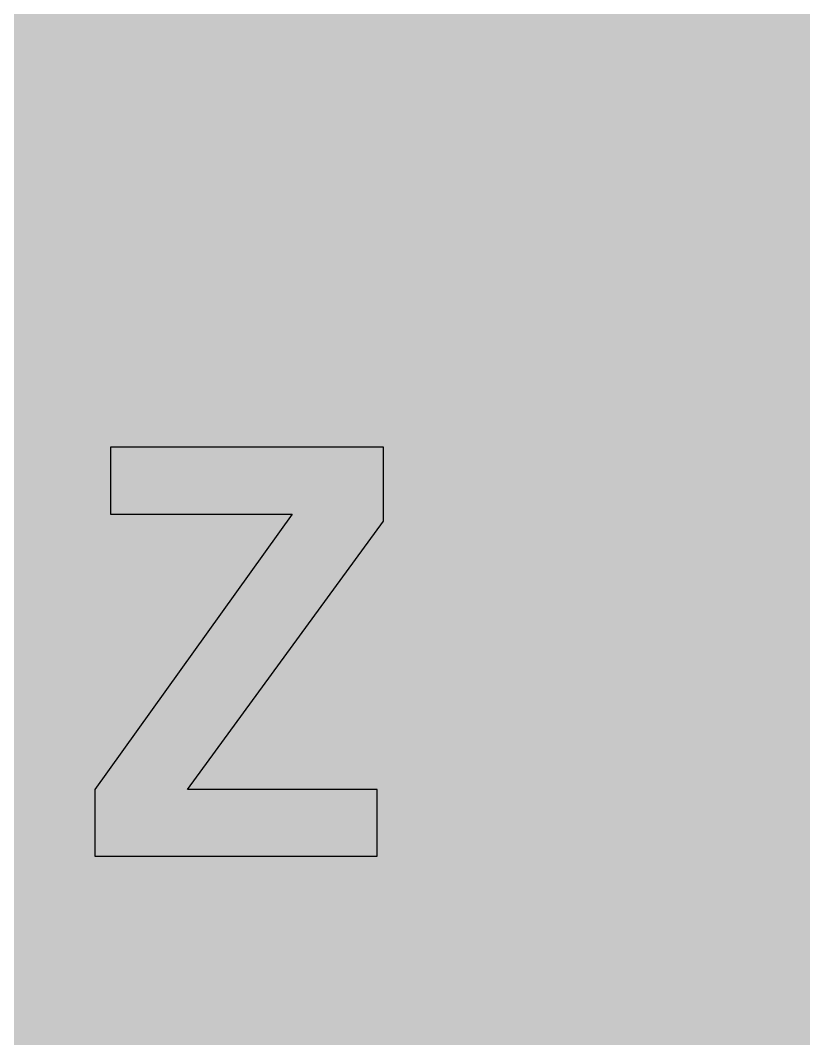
# Model space of a CAD drawing. Header units: millimetres. Extents: x 0 to 212, y 0 to 159.
# Drawn here: x 139.5 to 167.6, y 42.9 to 79.43 of the extents above; entities that cross this region are included whole.
import ezdxf

# ---------------------------------------------------------------- set-up
doc = ezdxf.new("R2010")
doc.units = ezdxf.units.MM

msp = doc.modelspace()

# ---------------------------------------------------------------- hatches: boundary and pattern name
for color, points in [(254, [(14.1633, 0.0536), (13.9878, 0.0533), (13.8125, 0.0559), (13.6373, 0.061), (13.462, 0.0686), (13.2893, 0.0787), (13.114, 0.0914), (12.9413, 0.1041), (12.7686, 0.1219), (12.5959, 0.1397), (12.4231, 0.16), (12.2504, 0.1829), (12.0777, 0.2057), (11.9075, 0.2337), (11.7373, 0.2616), (11.5672, 0.2921), (11.397, 0.3251), (11.2268, 0.3607), (11.0592, 0.3988), (10.8915, 0.4369), (10.7239, 0.4775), (10.5562, 0.5207), (10.3886, 0.5664), (10.2235, 0.6121), (10.0584, 0.6629), (9.8933, 0.7137), (9.7307, 0.7671), (9.5682, 0.8204), (9.4056, 0.8788), (9.2431, 0.9373), (9.083, 0.9982), (8.923, 1.0617), (8.763, 1.1252), (8.6055, 1.1938), (8.4455, 1.2624), (8.2906, 1.331), (8.1331, 1.4046), (7.9781, 1.4783), (7.8232, 1.5545), (7.6708, 1.6332), (7.5184, 1.7145), (7.366, 1.7958), (7.2161, 1.8796), (7.0663, 1.966), (6.919, 2.0523), (6.7716, 2.1438), (6.6243, 2.2352), (6.4795, 2.3266), (6.3348, 2.4232), (6.19, 2.5197), (6.0477, 2.6187), (5.908, 2.7178), (5.7683, 2.8194), (5.6286, 2.9235), (5.4915, 3.0302), (5.3543, 3.1369), (5.2197, 3.2461), (5.0851, 3.3579), (4.953, 3.4722), (4.8209, 3.5865), (4.6914, 3.7033), (4.5644, 3.8202), (4.4348, 3.9395), (4.3104, 4.0615), (4.1859, 4.1859), (4.0615, 4.3104), (3.9395, 4.4348), (3.8202, 4.5618), (3.7033, 4.6914), (3.5865, 4.8209), (3.4722, 4.953), (3.3579, 5.0851), (3.2487, 5.2197), (3.1369, 5.3543), (3.0302, 5.4915), (2.9235, 5.6286), (2.8194, 5.7683), (2.7178, 5.908), (2.6187, 6.0477), (2.5197, 6.19), (2.4232, 6.3348), (2.3266, 6.477), (2.2352, 6.6243), (2.1438, 6.7691), (2.0523, 6.919), (1.966, 7.0663), (1.8796, 7.2161), (1.7958, 7.366), (1.7145, 7.5184), (1.6332, 7.6708), (1.5545, 7.8232), (1.4783, 7.9781), (1.4046, 8.1331), (1.331, 8.2906), (1.2598, 8.4455), (1.1913, 8.603), (1.1252, 8.763), (1.0592, 8.923), (0.9982, 9.083), (0.9373, 9.2431), (0.8763, 9.4056), (0.8204, 9.5682), (0.7645, 9.7307), (0.7112, 9.8933), (0.6604, 10.0584), (0.6121, 10.2235), (0.5639, 10.3911), (0.5207, 10.5562), (0.4775, 10.7239), (0.4343, 10.8915), (0.3962, 11.0592), (0.3607, 11.2268), (0.3251, 11.397), (0.2921, 11.5672), (0.2616, 11.7373), (0.2311, 11.9075), (0.2057, 12.0802), (0.1803, 12.2504), (0.1575, 12.4231), (0.1372, 12.5959), (0.1194, 12.7686), (0.1041, 12.9413), (0.0889, 13.1166), (0.0787, 13.2893), (0.0686, 13.4645), (0.061, 13.6373), (0.0559, 13.8125), (0.0508, 13.9878), (0.0508, 14.163), (0.0522, 144.6925), (0.0508, 144.8664), (0.0559, 145.0416), (0.061, 145.2169), (0.0686, 145.3896), (0.0787, 145.5649), (0.0889, 145.7376), (0.1041, 145.9128), (0.1194, 146.0856), (0.1372, 146.2583), (0.1575, 146.431), (0.1803, 146.6037), (0.2057, 146.7739), (0.2311, 146.9466), (0.2616, 147.1168), (0.2921, 147.287), (0.3251, 147.4572), (0.3607, 147.6248), (0.3962, 147.795), (0.4343, 147.9626), (0.4775, 148.1303), (0.5207, 148.2979), (0.5639, 148.463), (0.6121, 148.6281), (0.6604, 148.7932), (0.7112, 148.9583), (0.7645, 149.1234), (0.8204, 149.286), (0.8763, 149.4485), (0.9373, 149.6111), (0.9982, 149.7711), (1.0592, 149.9311), (1.1252, 150.0911), (1.1913, 150.2486), (1.2598, 150.4061), (1.331, 150.5636), (1.4046, 150.7185), (1.4783, 150.876), (1.5545, 151.0284), (1.6332, 151.1833), (1.7145, 151.3357), (1.7958, 151.4856), (1.8796, 151.638), (1.966, 151.7879), (2.0523, 151.9352), (2.1438, 152.0825), (2.2352, 152.2298), (2.3266, 152.3746), (2.4232, 152.5194), (2.5197, 152.6616), (2.6187, 152.8039), (2.7178, 152.9461), (2.8194, 153.0858), (2.9235, 153.2255), (3.0302, 153.3627), (3.1369, 153.4973), (3.2487, 153.6344), (3.3579, 153.7665), (3.4722, 153.8986), (3.5865, 154.0307), (3.7033, 154.1602), (3.8202, 154.2898), (3.9395, 154.4168), (4.0615, 154.5438), (4.1859, 154.6682), (4.3104, 154.7901), (4.4348, 154.9121), (4.5644, 155.034), (4.6914, 155.1508), (4.8209, 155.2677), (4.953, 155.382), (5.0851, 155.4937), (5.2197, 155.6055), (5.3543, 155.7147), (5.4915, 155.8239), (5.6286, 155.9281), (5.7683, 156.0322), (5.908, 156.1338), (6.0477, 156.2354), (6.19, 156.3345), (6.3348, 156.431), (6.4795, 156.525), (6.6243, 156.6189), (6.7716, 156.7104), (6.919, 156.7993), (7.0663, 156.8882), (7.2161, 156.9745), (7.366, 157.0584), (7.5184, 157.1396), (7.6708, 157.2209), (7.8232, 157.2971), (7.9781, 157.3733), (8.1331, 157.4495), (8.2906, 157.5206), (8.4455, 157.5918), (8.6055, 157.6603), (8.763, 157.7289), (8.923, 157.7924), (9.083, 157.8559), (9.2431, 157.9169), (9.4056, 157.9753), (9.5682, 158.0337), (9.7307, 158.0871), (9.8933, 158.1404), (10.0584, 158.1912), (10.2235, 158.242), (10.3886, 158.2877), (10.5562, 158.3334), (10.7239, 158.3766), (10.8915, 158.4173), (11.0592, 158.4579), (11.2268, 158.4935), (11.397, 158.529), (11.5672, 158.562), (11.7373, 158.5925), (11.9075, 158.6205), (12.0777, 158.6484), (12.2504, 158.6713), (12.4231, 158.6941), (12.5959, 158.7144), (12.7686, 158.7322), (12.9413, 158.75), (13.114, 158.7627), (13.2893, 158.7754), (13.462, 158.7856), (13.6373, 158.7932), (13.8125, 158.7983), (13.9878, 158.8008), (14.163, 158.8033), (197.6078, 158.8036), (197.7822, 158.8008), (197.9574, 158.7983), (198.1327, 158.7932), (198.3054, 158.7856), (198.4807, 158.7754), (198.6534, 158.7627), (198.8287, 158.75), (199.0014, 158.7322), (199.1741, 158.7144), (199.3468, 158.6941), (199.5195, 158.6713), (199.6897, 158.6484), (199.8624, 158.6205), (200.0326, 158.5925), (200.2028, 158.562), (200.373, 158.529), (200.5432, 158.4935), (200.7108, 158.4579), (200.8784, 158.4173), (201.0461, 158.3766), (201.2137, 158.3334), (201.3788, 158.2877), (201.5465, 158.242), (201.7116, 158.1912), (201.8767, 158.1404), (202.0392, 158.0871), (202.2018, 158.0337), (202.3643, 157.9753), (202.5269, 157.9169), (202.6869, 157.8559), (202.8469, 157.7924), (203.007, 157.7289), (203.167, 157.6603), (203.3245, 157.5918), (203.4794, 157.5206), (203.6369, 157.4495), (203.7918, 157.3733), (203.9468, 157.2971), (204.0992, 157.2209), (204.2516, 157.1396), (204.404, 157.0584), (204.5538, 156.9745), (204.7037, 156.8882), (204.8535, 156.7993), (205.0009, 156.7104), (205.1456, 156.6189), (205.293, 156.525), (205.4352, 156.431), (205.58, 156.3345), (205.7222, 156.2354), (205.8619, 156.1338), (206.0016, 156.0322), (206.1413, 155.9281), (206.2785, 155.8239), (206.4156, 155.7147), (206.5503, 155.6055), (206.6849, 155.4937), (206.817, 155.382), (206.949, 155.2677), (207.0786, 155.1508), (207.2081, 155.034), (207.3351, 154.9121), (207.4596, 154.7901), (207.584, 154.6682), (207.7085, 154.5438), (207.8304, 154.4168), (207.9498, 154.2898), (208.0666, 154.1602), (208.1835, 154.0307), (208.2978, 153.8986), (208.4121, 153.7665), (208.5238, 153.6344), (208.6331, 153.4973), (208.7397, 153.3627), (208.8464, 153.2255), (208.9506, 153.0858), (209.0522, 152.9461), (209.1512, 152.8039), (209.2503, 152.6616), (209.3468, 152.5194), (209.4433, 152.3746), (209.5348, 152.2298), (209.6262, 152.0825), (209.7176, 151.9352), (209.804, 151.7879), (209.8904, 151.638), (209.9742, 151.4856), (210.0555, 151.3357), (210.1367, 151.1833), (210.2155, 151.0284), (210.2917, 150.876), (210.3653, 150.7185), (210.439, 150.5636), (210.5076, 150.4061), (210.5762, 150.2486), (210.6447, 150.0911), (210.7082, 149.9311), (210.7717, 149.7711), (210.8327, 149.6111), (210.8911, 149.4485), (210.9495, 149.286), (211.0029, 149.1234), (211.0562, 148.9583), (211.107, 148.7932), (211.1578, 148.6281), (211.2035, 148.463), (211.2493, 148.2979), (211.2924, 148.1303), (211.3331, 147.9626), (211.3712, 147.795), (211.4093, 147.6248), (211.4448, 147.4572), (211.4779, 147.287), (211.5083, 147.1168), (211.5363, 146.9466), (211.5642, 146.7739), (211.5871, 146.6037), (211.6099, 146.431), (211.6303, 146.2583), (211.648, 146.0856), (211.6658, 145.9128), (211.6785, 145.7376), (211.6912, 145.5649), (211.7014, 145.3896), (211.709, 145.2169), (211.7141, 145.0416), (211.7166, 144.8664), (211.7166, 144.6911), (211.7189, 14.1647), (211.7166, 13.9878), (211.7141, 13.8125), (211.709, 13.6373), (211.7014, 13.4645), (211.6912, 13.2893), (211.6785, 13.1166), (211.6658, 12.9413), (211.648, 12.7686), (211.6303, 12.5959), (211.6099, 12.4231), (211.5871, 12.2504), (211.5642, 12.0802), (211.5363, 11.9075), (211.5083, 11.7373), (211.4779, 11.5672), (211.4448, 11.397), (211.4093, 11.2268), (211.3712, 11.0592), (211.3331, 10.8915), (211.2924, 10.7239), (211.2493, 10.5562), (211.2035, 10.3911), (211.1578, 10.2235), (211.107, 10.0584), (211.0562, 9.8933), (211.0029, 9.7307), (210.9495, 9.5682), (210.8911, 9.4056), (210.8327, 9.2431), (210.7717, 9.083), (210.7082, 8.923), (210.6447, 8.763), (210.5762, 8.603), (210.5076, 8.4455), (210.439, 8.2906), (210.3653, 8.1331), (210.2917, 7.9781), (210.2155, 7.8232), (210.1367, 7.6708), (210.0555, 7.5184), (209.9742, 7.366), (209.8904, 7.2161), (209.804, 7.0663), (209.7176, 6.919), (209.6262, 6.7691), (209.5348, 6.6243), (209.4433, 6.477), (209.3468, 6.3348), (209.2503, 6.19), (209.1512, 6.0477), (209.0522, 5.908), (208.9506, 5.7683), (208.8464, 5.6286), (208.7397, 5.4915), (208.6331, 5.3543), (208.5238, 5.2197), (208.4121, 5.0851), (208.2978, 4.953), (208.1835, 4.8209), (208.0666, 4.6914), (207.9498, 4.5618), (207.8304, 4.4348), (207.7085, 4.3104), (207.584, 4.1859), (207.4596, 4.0615), (207.3351, 3.9395), (207.2081, 3.8202), (207.0786, 3.7033), (206.949, 3.5865), (206.817, 3.4722), (206.6849, 3.3579), (206.5503, 3.2461), (206.4156, 3.1369), (206.2785, 3.0302), (206.1413, 2.9235), (206.0016, 2.8194), (205.8619, 2.7178), (205.7222, 2.6187), (205.58, 2.5197), (205.4352, 2.4232), (205.293, 2.3266), (205.1456, 2.2352), (205.0009, 2.1438), (204.8535, 2.0523), (204.7037, 1.966), (204.5538, 1.8796), (204.404, 1.7958), (204.2516, 1.7145), (204.0992, 1.6332), (203.9468, 1.5545), (203.7918, 1.4783), (203.6369, 1.4046), (203.4794, 1.331), (203.3245, 1.2624), (203.167, 1.1938), (203.007, 1.1252), (202.8469, 1.0617), (202.6869, 0.9982), (202.5269, 0.9373), (202.3643, 0.8788), (202.2018, 0.8204), (202.0392, 0.7671), (201.8767, 0.7137), (201.7116, 0.6629), (201.5465, 0.6121), (201.3788, 0.5664), (201.2137, 0.5207), (201.0461, 0.4775), (200.8784, 0.4369), (200.7108, 0.3988), (200.5432, 0.3607), (200.373, 0.3251), (200.2028, 0.2921), (200.0326, 0.2616), (199.8624, 0.2337), (199.6897, 0.2057), (199.5195, 0.1829), (199.3468, 0.16), (199.1741, 0.1397), (199.0014, 0.1219), (198.8287, 0.1041), (198.6534, 0.0914), (198.4807, 0.0787), (198.3054, 0.0686), (198.1327, 0.061), (197.9574, 0.0559), (197.7822, 0.0533), (197.6069, 0.0533)]), (59, [(152.5228, 61.4645), (152.5228, 64.117), (142.7304, 64.117), (142.7304, 61.7178), (149.2497, 61.7178), (142.1652, 51.84), (142.1652, 49.4425), (152.298, 49.4425), (152.298, 51.84), (145.4961, 51.84)])]:
    msp.add_hatch(color=color).paths.add_polyline_path(points)
h = msp.add_hatch(color=59)
edge = h.paths.add_edge_path()
edge.add_line((160.595, 62.0293), (160.6906, 62.0268))
edge.add_line((160.6906, 62.0268), (160.7845, 62.0268))
edge.add_line((160.7845, 62.0268), (160.876, 62.0243))
edge.add_line((160.876, 62.0243), (160.9674, 62.0217))
edge.add_line((160.9674, 62.0217), (161.0589, 62.0192))
edge.add_line((161.0589, 62.0192), (161.1452, 62.0166))
edge.add_line((161.1452, 62.0166), (161.2341, 62.0116))
edge.add_line((161.2341, 62.0116), (161.3179, 62.0065))
edge.add_line((161.3179, 62.0065), (161.4018, 61.9989))
edge.add_line((161.4018, 61.9989), (161.4856, 61.9912))
edge.add_line((161.4856, 61.9912), (161.5669, 61.9836))
edge.add_line((161.5669, 61.9836), (161.6456, 61.976))
edge.add_line((161.6456, 61.976), (161.7243, 61.9658))
edge.add_line((161.7243, 61.9658), (161.8005, 61.9557))
edge.add_line((161.8005, 61.9557), (161.8742, 61.943))
edge.add_line((161.8742, 61.943), (161.9479, 61.9303))
edge.add_line((161.9479, 61.9303), (162.019, 61.915))
edge.add_line((162.019, 61.915), (162.0901, 61.8998))
edge.add_line((162.0901, 61.8998), (162.1587, 61.8846))
edge.add_line((162.1587, 61.8846), (162.2273, 61.8668))
edge.add_line((162.2273, 61.8668), (162.2933, 61.849))
edge.add_line((162.2933, 61.849), (162.3568, 61.8287))
edge.add_line((162.3568, 61.8287), (162.4203, 61.8084))
edge.add_line((162.4203, 61.8084), (162.4813, 61.7855))
edge.add_line((162.4813, 61.7855), (162.5422, 61.7626))
edge.add_line((162.5422, 61.7626), (162.6006, 61.7398))
edge.add_line((162.6006, 61.7398), (162.6565, 61.7118))
edge.add_line((162.6565, 61.7118), (162.7124, 61.6864))
edge.add_line((162.7124, 61.6864), (162.7657, 61.656))
edge.add_line((162.7657, 61.656), (162.8191, 61.6255))
edge.add_line((162.8191, 61.6255), (162.8699, 61.595))
edge.add_line((162.8699, 61.595), (162.9181, 61.562))
edge.add_line((162.9181, 61.562), (162.9664, 61.5264))
edge.add_line((162.9664, 61.5264), (163.0121, 61.4909))
edge.add_line((163.0121, 61.4909), (163.0578, 61.4528))
edge.add_line((163.0578, 61.4528), (163.101, 61.4147))
edge.add_line((163.101, 61.4147), (163.1442, 61.374))
edge.add_line((163.1442, 61.374), (163.1823, 61.3308))
edge.add_line((163.1823, 61.3308), (163.2229, 61.2877))
edge.add_line((163.2229, 61.2877), (163.2585, 61.2419))
edge.add_line((163.2585, 61.2419), (163.2941, 61.1937))
edge.add_line((163.2941, 61.1937), (163.3296, 61.1454))
edge.add_line((163.3296, 61.1454), (163.3626, 61.0946))
edge.add_line((163.3626, 61.0946), (163.3931, 61.0413))
edge.add_line((163.3931, 61.0413), (163.4236, 60.9879))
edge.add_line((163.4236, 60.9879), (163.4515, 60.9321))
edge.add_line((163.4515, 60.9321), (163.4769, 60.8736))
edge.add_line((163.4769, 60.8736), (163.5023, 60.8127))
edge.add_line((163.5023, 60.8127), (163.5277, 60.7517))
edge.add_line((163.5277, 60.7517), (163.5481, 60.6882))
edge.add_line((163.5481, 60.6882), (163.5684, 60.6222))
edge.add_line((163.5684, 60.6222), (163.5887, 60.5536))
edge.add_line((163.5887, 60.5536), (163.6065, 60.4825))
edge.add_line((163.6065, 60.4825), (163.6217, 60.4114))
edge.add_line((163.6217, 60.4114), (163.637, 60.3377))
edge.add_line((163.637, 60.3377), (163.6497, 60.2615))
edge.add_line((163.6497, 60.2615), (163.6624, 60.1828))
edge.add_line((163.6624, 60.1828), (163.67, 60.1015))
edge.add_line((163.67, 60.1015), (163.6801, 60.0202))
edge.add_line((163.6801, 60.0202), (163.6852, 59.9338))
edge.add_line((163.6852, 59.9338), (163.6928, 59.8475))
edge.add_line((163.6928, 59.8475), (163.6954, 59.7586))
edge.add_line((163.6954, 59.7586), (163.6979, 59.6671))
edge.add_line((163.6979, 59.6671), (163.6979, 59.5732))
edge.add_line((163.6979, 59.5732), (163.6998, 58.445))
edge.add_line((163.6998, 58.445), (161.5542, 58.445))
edge.add_line((161.5542, 58.445), (161.3535, 58.4429))
edge.add_line((161.3535, 58.4429), (161.1579, 58.4403))
edge.add_line((161.1579, 58.4403), (160.9649, 58.4327))
edge.add_line((160.9649, 58.4327), (160.7744, 58.4251))
edge.add_line((160.7744, 58.4251), (160.589, 58.4149))
edge.add_line((160.589, 58.4149), (160.4061, 58.4022))
edge.add_line((160.4061, 58.4022), (160.2257, 58.387))
edge.add_line((160.2257, 58.387), (160.0479, 58.3717))
edge.add_line((160.0479, 58.3717), (159.8752, 58.3514))
edge.add_line((159.8752, 58.3514), (159.705, 58.3311))
edge.add_line((159.705, 58.3311), (159.5374, 58.3057))
edge.add_line((159.5374, 58.3057), (159.3748, 58.2803))
edge.add_line((159.3748, 58.2803), (159.2123, 58.2524))
edge.add_line((159.2123, 58.2524), (159.0573, 58.2219))
edge.add_line((159.0573, 58.2219), (158.9024, 58.1889))
edge.add_line((158.9024, 58.1889), (158.75, 58.1533))
edge.add_line((158.75, 58.1533), (158.6027, 58.1152))
edge.add_line((158.6027, 58.1152), (158.4579, 58.0746))
edge.add_line((158.4579, 58.0746), (158.3182, 58.0339))
edge.add_line((158.3182, 58.0339), (158.1785, 57.9882))
edge.add_line((158.1785, 57.9882), (158.0439, 57.9425))
edge.add_line((158.0439, 57.9425), (157.9118, 57.8942))
edge.add_line((157.9118, 57.8942), (157.7848, 57.8434))
edge.add_line((157.7848, 57.8434), (157.6578, 57.7875))
edge.add_line((157.6578, 57.7875), (157.5359, 57.7342))
edge.add_line((157.5359, 57.7342), (157.4165, 57.6758))
edge.add_line((157.4165, 57.6758), (157.3022, 57.6148))
edge.add_line((157.3022, 57.6148), (157.1879, 57.5513))
edge.add_line((157.1879, 57.5513), (157.0787, 57.4878))
edge.add_line((157.0787, 57.4878), (156.972, 57.4192))
edge.add_line((156.972, 57.4192), (156.8704, 57.3507))
edge.add_line((156.8704, 57.3507), (156.7688, 57.2795))
edge.add_line((156.7688, 57.2795), (156.6723, 57.2059))
edge.add_line((156.6723, 57.2059), (156.5783, 57.1297))
edge.add_line((156.5783, 57.1297), (156.4869, 57.0509))
edge.add_line((156.4869, 57.0509), (156.4005, 56.9697))
edge.add_line((156.4005, 56.9697), (156.3167, 56.8884))
edge.add_line((156.3167, 56.8884), (156.2354, 56.802))
edge.add_line((156.2354, 56.802), (156.1567, 56.7131))
edge.add_line((156.1567, 56.7131), (156.0805, 56.6242))
edge.add_line((156.0805, 56.6242), (156.0093, 56.5328))
edge.add_line((156.0093, 56.5328), (155.9408, 56.4388))
edge.add_line((155.9408, 56.4388), (155.8747, 56.3423))
edge.add_line((155.8747, 56.3423), (155.8112, 56.2432))
edge.add_line((155.8112, 56.2432), (155.7528, 56.1416))
edge.add_line((155.7528, 56.1416), (155.6944, 56.0375))
edge.add_line((155.6944, 56.0375), (155.641, 55.9333))
edge.add_line((155.641, 55.9333), (155.5928, 55.8241))
edge.add_line((155.5928, 55.8241), (155.5445, 55.7149))
edge.add_line((155.5445, 55.7149), (155.5013, 55.6006))
edge.add_line((155.5013, 55.6006), (155.4582, 55.4863))
edge.add_line((155.4582, 55.4863), (155.4226, 55.3695))
edge.add_line((155.4226, 55.3695), (155.387, 55.2501))
edge.add_line((155.387, 55.2501), (155.354, 55.1282))
edge.add_line((155.354, 55.1282), (155.3261, 55.0037))
edge.add_line((155.3261, 55.0037), (155.3007, 54.8792))
edge.add_line((155.3007, 54.8792), (155.2778, 54.7497))
edge.add_line((155.2778, 54.7497), (155.2575, 54.6202))
edge.add_line((155.2575, 54.6202), (155.2397, 54.4855))
edge.add_line((155.2397, 54.4855), (155.227, 54.3509))
edge.add_line((155.227, 54.3509), (155.2169, 54.2138))
edge.add_line((155.2169, 54.2138), (155.2092, 54.0741))
edge.add_line((155.2092, 54.0741), (155.2042, 53.9318))
edge.add_line((155.2042, 53.9318), (155.2042, 53.787))
edge.add_line((155.2042, 53.787), (155.2042, 53.6321))
edge.add_line((155.2042, 53.6321), (155.2092, 53.4822))
edge.add_line((155.2092, 53.4822), (155.2169, 53.3324))
edge.add_line((155.2169, 53.3324), (155.227, 53.1876))
edge.add_line((155.227, 53.1876), (155.2397, 53.0428))
edge.add_line((155.2397, 53.0428), (155.255, 52.9031))
edge.add_line((155.255, 52.9031), (155.2727, 52.766))
edge.add_line((155.2727, 52.766), (155.2956, 52.6313))
edge.add_line((155.2956, 52.6313), (155.3185, 52.5018))
edge.add_line((155.3185, 52.5018), (155.3464, 52.3723))
edge.add_line((155.3464, 52.3723), (155.3743, 52.2453))
edge.add_line((155.3743, 52.2453), (155.4074, 52.1233))
edge.add_line((155.4074, 52.1233), (155.4404, 52.004))
edge.add_line((155.4404, 52.004), (155.4785, 51.8846))
edge.add_line((155.4785, 51.8846), (155.5191, 51.7703))
edge.add_line((155.5191, 51.7703), (155.5598, 51.6585))
edge.add_line((155.5598, 51.6585), (155.6055, 51.5493))
edge.add_line((155.6055, 51.5493), (155.6537, 51.4426))
edge.add_line((155.6537, 51.4426), (155.702, 51.3385))
edge.add_line((155.702, 51.3385), (155.7553, 51.2369))
edge.add_line((155.7553, 51.2369), (155.8087, 51.1404))
edge.add_line((155.8087, 51.1404), (155.8671, 51.0438))
edge.add_line((155.8671, 51.0438), (155.9255, 50.9499))
edge.add_line((155.9255, 50.9499), (155.9865, 50.8584))
edge.add_line((155.9865, 50.8584), (156.0525, 50.7721))
edge.add_line((156.0525, 50.7721), (156.1186, 50.6857))
edge.add_line((156.1186, 50.6857), (156.1871, 50.6019))
edge.add_line((156.1871, 50.6019), (156.2557, 50.5206))
edge.add_line((156.2557, 50.5206), (156.3294, 50.4444))
edge.add_line((156.3294, 50.4444), (156.4056, 50.3682))
edge.add_line((156.4056, 50.3682), (156.4818, 50.2945))
edge.add_line((156.4818, 50.2945), (156.5605, 50.2234))
edge.add_line((156.5605, 50.2234), (156.6418, 50.1548))
edge.add_line((156.6418, 50.1548), (156.7256, 50.0888))
edge.add_line((156.7256, 50.0888), (156.812, 50.0253))
edge.add_line((156.812, 50.0253), (156.8983, 49.9643))
edge.add_line((156.8983, 49.9643), (156.9898, 49.9059))
edge.add_line((156.9898, 49.9059), (157.0812, 49.85))
edge.add_line((157.0812, 49.85), (157.1727, 49.7967))
edge.add_line((157.1727, 49.7967), (157.2692, 49.7459))
edge.add_line((157.2692, 49.7459), (157.3657, 49.6951))
edge.add_line((157.3657, 49.6951), (157.4648, 49.6494))
edge.add_line((157.4648, 49.6494), (157.5664, 49.6037))
edge.add_line((157.5664, 49.6037), (157.668, 49.5605))
edge.add_line((157.668, 49.5605), (157.7721, 49.5198))
edge.add_line((157.7721, 49.5198), (157.8788, 49.4817))
edge.add_line((157.8788, 49.4817), (157.988, 49.4462))
edge.add_line((157.988, 49.4462), (158.0972, 49.4132))
edge.add_line((158.0972, 49.4132), (158.2064, 49.3827))
edge.add_line((158.2064, 49.3827), (158.3207, 49.3522))
edge.add_line((158.3207, 49.3522), (158.435, 49.3243))
edge.add_line((158.435, 49.3243), (158.5519, 49.3014))
edge.add_line((158.5519, 49.3014), (158.6687, 49.2785))
edge.add_line((158.6687, 49.2785), (158.7881, 49.2557))
edge.add_line((158.7881, 49.2557), (158.9075, 49.2379))
edge.add_line((158.9075, 49.2379), (159.0319, 49.2201))
edge.add_line((159.0319, 49.2201), (159.1539, 49.2074))
edge.add_line((159.1539, 49.2074), (159.2783, 49.1947))
edge.add_line((159.2783, 49.1947), (159.4053, 49.182))
edge.add_line((159.4053, 49.182), (159.5323, 49.1744))
edge.add_line((159.5323, 49.1744), (159.6619, 49.1668))
edge.add_line((159.6619, 49.1668), (159.7939, 49.1617))
edge.add_line((159.7939, 49.1617), (159.926, 49.1592))
edge.add_line((159.926, 49.1592), (160.0581, 49.1592))
edge.add_line((160.0581, 49.1592), (160.1572, 49.1592))
edge.add_line((160.1572, 49.1592), (160.2537, 49.1617))
edge.add_line((160.2537, 49.1617), (160.3502, 49.1642))
edge.add_line((160.3502, 49.1642), (160.4442, 49.1693))
edge.add_line((160.4442, 49.1693), (160.5356, 49.1769))
edge.add_line((160.5356, 49.1769), (160.6271, 49.1846))
edge.add_line((160.6271, 49.1846), (160.7185, 49.1922))
edge.add_line((160.7185, 49.1922), (160.8074, 49.2023))
edge.add_line((160.8074, 49.2023), (160.8963, 49.2125))
edge.add_line((160.8963, 49.2125), (160.9827, 49.2252))
edge.add_line((160.9827, 49.2252), (161.0665, 49.2404))
edge.add_line((161.0665, 49.2404), (161.1503, 49.2557))
edge.add_line((161.1503, 49.2557), (161.2341, 49.2709))
edge.add_line((161.2341, 49.2709), (161.3154, 49.2887))
edge.add_line((161.3154, 49.2887), (161.3941, 49.3065))
edge.add_line((161.3941, 49.3065), (161.4729, 49.3268))
edge.add_line((161.4729, 49.3268), (161.5516, 49.3471))
edge.add_line((161.5516, 49.3471), (161.6278, 49.37))
edge.add_line((161.6278, 49.37), (161.7015, 49.3928))
edge.add_line((161.7015, 49.3928), (161.7777, 49.4157))
edge.add_line((161.7777, 49.4157), (161.8488, 49.4411))
edge.add_line((161.8488, 49.4411), (161.9225, 49.469))
edge.add_line((161.9225, 49.469), (161.991, 49.4944))
edge.add_line((161.991, 49.4944), (162.0622, 49.5224))
edge.add_line((162.0622, 49.5224), (162.1307, 49.5529))
edge.add_line((162.1307, 49.5529), (162.1968, 49.5833))
edge.add_line((162.1968, 49.5833), (162.2628, 49.6138))
edge.add_line((162.2628, 49.6138), (162.3289, 49.6468))
edge.add_line((162.3289, 49.6468), (162.3924, 49.6799))
edge.add_line((162.3924, 49.6799), (162.4533, 49.7129))
edge.add_line((162.4533, 49.7129), (162.5168, 49.7484))
edge.add_line((162.5168, 49.7484), (162.5778, 49.784))
edge.add_line((162.5778, 49.784), (162.6362, 49.8196))
edge.add_line((162.6362, 49.8196), (162.6946, 49.8577))
edge.add_line((162.6946, 49.8577), (162.753, 49.8958))
edge.add_line((162.753, 49.8958), (162.8089, 49.9339))
edge.add_line((162.8089, 49.9339), (162.8648, 49.9745))
edge.add_line((162.8648, 49.9745), (162.9207, 50.0126))
edge.add_line((162.9207, 50.0126), (162.974, 50.0558))
edge.add_line((162.974, 50.0558), (163.0274, 50.0964))
edge.add_line((163.0274, 50.0964), (163.0782, 50.1396))
edge.add_line((163.0782, 50.1396), (163.129, 50.1828))
edge.add_line((163.129, 50.1828), (163.1798, 50.226))
edge.add_line((163.1798, 50.226), (163.228, 50.2717))
edge.add_line((163.228, 50.2717), (163.2763, 50.3174))
edge.add_line((163.2763, 50.3174), (163.3245, 50.3631))
edge.add_line((163.3245, 50.3631), (163.3703, 50.4088))
edge.add_line((163.3703, 50.4088), (163.416, 50.4571))
edge.add_line((163.416, 50.4571), (163.4617, 50.5028))
edge.add_line((163.4617, 50.5028), (163.5049, 50.5511))
edge.add_line((163.5049, 50.5511), (163.5481, 50.6019))
edge.add_line((163.5481, 50.6019), (163.5887, 50.6501))
edge.add_line((163.5887, 50.6501), (163.6319, 50.7009))
edge.add_line((163.6319, 50.7009), (163.6725, 50.7492))
edge.add_line((163.6725, 50.7492), (163.7106, 50.8))
edge.add_line((163.7106, 50.8), (163.7513, 50.8508))
edge.add_line((163.7513, 50.8508), (163.7894, 50.9041))
edge.add_line((163.7894, 50.9041), (163.8275, 50.9549))
edge.add_line((163.8275, 50.9549), (163.863, 51.0083))
edge.add_line((163.863, 51.0083), (163.9011, 51.0616))
edge.add_line((163.9011, 51.0616), (163.9341, 51.115))
edge.add_line((163.9341, 51.115), (163.9697, 51.1683))
edge.add_line((163.9697, 51.1683), (164.0053, 51.2216))
edge.add_line((164.0053, 51.2216), (164.0383, 51.275))
edge.add_line((164.0383, 51.275), (164.4054, 49.4425))
edge.add_line((164.4054, 49.4425), (166.5785, 49.4425))
edge.add_line((166.5785, 49.4425), (166.5785, 59.7433))
edge.add_line((166.5785, 59.7433), (166.5757, 59.883))
edge.add_line((166.5757, 59.883), (166.5732, 60.0202))
edge.add_line((166.5732, 60.0202), (166.5681, 60.1574))
edge.add_line((166.5681, 60.1574), (166.558, 60.292))
edge.add_line((166.558, 60.292), (166.5478, 60.4241))
edge.add_line((166.5478, 60.4241), (166.5351, 60.5536))
edge.add_line((166.5351, 60.5536), (166.5199, 60.6831))
edge.add_line((166.5199, 60.6831), (166.5046, 60.8101))
edge.add_line((166.5046, 60.8101), (166.4843, 60.9321))
edge.add_line((166.4843, 60.9321), (166.4614, 61.054))
edge.add_line((166.4614, 61.054), (166.436, 61.1759))
edge.add_line((166.436, 61.1759), (166.4081, 61.2927))
edge.add_line((166.4081, 61.2927), (166.3802, 61.4096))
edge.add_line((166.3802, 61.4096), (166.3471, 61.5213))
edge.add_line((166.3471, 61.5213), (166.3116, 61.6331))
edge.add_line((166.3116, 61.6331), (166.2735, 61.7423))
edge.add_line((166.2735, 61.7423), (166.2328, 61.8515))
edge.add_line((166.2328, 61.8515), (166.1922, 61.9557))
edge.add_line((166.1922, 61.9557), (166.1465, 62.0598))
edge.add_line((166.1465, 62.0598), (166.0982, 62.1589))
edge.add_line((166.0982, 62.1589), (166.0449, 62.2579))
edge.add_line((166.0449, 62.2579), (165.9915, 62.3545))
edge.add_line((165.9915, 62.3545), (165.9357, 62.4484))
edge.add_line((165.9357, 62.4484), (165.8772, 62.5424))
edge.add_line((165.8772, 62.5424), (165.8137, 62.6313))
edge.add_line((165.8137, 62.6313), (165.7477, 62.7202))
edge.add_line((165.7477, 62.7202), (165.6817, 62.8066))
edge.add_line((165.6817, 62.8066), (165.6105, 62.8904))
edge.add_line((165.6105, 62.8904), (165.5369, 62.9717))
edge.add_line((165.5369, 62.9717), (165.4581, 63.0504))
edge.add_line((165.4581, 63.0504), (165.3794, 63.1266))
edge.add_line((165.3794, 63.1266), (165.2956, 63.2028))
edge.add_line((165.2956, 63.2028), (165.2118, 63.2739))
edge.add_line((165.2118, 63.2739), (165.1229, 63.3451))
edge.add_line((165.1229, 63.3451), (165.0289, 63.4136))
edge.add_line((165.0289, 63.4136), (164.9349, 63.4797))
edge.add_line((164.9349, 63.4797), (164.8358, 63.5432))
edge.add_line((164.8358, 63.5432), (164.7342, 63.6041))
edge.add_line((164.7342, 63.6041), (164.6301, 63.6651))
edge.add_line((164.6301, 63.6651), (164.5234, 63.721))
edge.add_line((164.5234, 63.721), (164.4117, 63.7769))
edge.add_line((164.4117, 63.7769), (164.2974, 63.8277))
edge.add_line((164.2974, 63.8277), (164.1805, 63.8785))
edge.add_line((164.1805, 63.8785), (164.0586, 63.9267))
edge.add_line((164.0586, 63.9267), (163.9341, 63.9724))
edge.add_line((163.9341, 63.9724), (163.8071, 64.0156))
edge.add_line((163.8071, 64.0156), (163.6751, 64.0563))
edge.add_line((163.6751, 64.0563), (163.5404, 64.0944))
edge.add_line((163.5404, 64.0944), (163.4033, 64.1325))
edge.add_line((163.4033, 64.1325), (163.261, 64.1655))
edge.add_line((163.261, 64.1655), (163.1163, 64.1985))
edge.add_line((163.1163, 64.1985), (162.9689, 64.2264))
edge.add_line((162.9689, 64.2264), (162.8165, 64.2544))
edge.add_line((162.8165, 64.2544), (162.6616, 64.2798))
edge.add_line((162.6616, 64.2798), (162.5016, 64.3026))
edge.add_line((162.5016, 64.3026), (162.339, 64.323))
edge.add_line((162.339, 64.323), (162.1714, 64.3407))
edge.add_line((162.1714, 64.3407), (162.0037, 64.356))
edge.add_line((162.0037, 64.356), (161.8285, 64.3687))
edge.add_line((161.8285, 64.3687), (161.6507, 64.3788))
edge.add_line((161.6507, 64.3788), (161.4703, 64.3865))
edge.add_line((161.4703, 64.3865), (161.2849, 64.3941))
edge.add_line((161.2849, 64.3941), (161.097, 64.3966))
edge.add_line((161.097, 64.3966), (160.9039, 64.3992))
edge.add_line((160.9039, 64.3992), (160.8176, 64.3992))
edge.add_line((160.8176, 64.3992), (160.7312, 64.3966))
edge.add_line((160.7312, 64.3966), (160.6474, 64.3966))
edge.add_line((160.6474, 64.3966), (160.561, 64.3941))
edge.add_line((160.561, 64.3941), (160.4772, 64.3915))
edge.add_line((160.4772, 64.3915), (160.3934, 64.3865))
edge.add_line((160.3934, 64.3865), (160.3096, 64.3839))
edge.add_line((160.3096, 64.3839), (160.2232, 64.3788))
edge.add_line((160.2232, 64.3788), (160.1419, 64.3738))
edge.add_line((160.1419, 64.3738), (160.0581, 64.3687))
edge.add_line((160.0581, 64.3687), (159.9743, 64.3636))
edge.add_line((159.9743, 64.3636), (159.8905, 64.356))
edge.add_line((159.8905, 64.356), (159.8092, 64.3484))
edge.add_line((159.8092, 64.3484), (159.7254, 64.3433))
edge.add_line((159.7254, 64.3433), (159.6441, 64.3331))
edge.add_line((159.6441, 64.3331), (159.5628, 64.3255))
edge.add_line((159.5628, 64.3255), (159.4815, 64.3179))
edge.add_line((159.4815, 64.3179), (159.4002, 64.3077))
edge.add_line((159.4002, 64.3077), (159.3215, 64.2976))
edge.add_line((159.3215, 64.2976), (159.2402, 64.2874))
edge.add_line((159.2402, 64.2874), (159.1589, 64.2772))
edge.add_line((159.1589, 64.2772), (159.0802, 64.2645))
edge.add_line((159.0802, 64.2645), (159.0015, 64.2544))
edge.add_line((159.0015, 64.2544), (158.9227, 64.2417))
edge.add_line((158.9227, 64.2417), (158.844, 64.229))
edge.add_line((158.844, 64.229), (158.7652, 64.2163))
edge.add_line((158.7652, 64.2163), (158.6865, 64.2036))
edge.add_line((158.6865, 64.2036), (158.6103, 64.1909))
edge.add_line((158.6103, 64.1909), (158.5341, 64.1782))
edge.add_line((158.5341, 64.1782), (158.4554, 64.1629))
edge.add_line((158.4554, 64.1629), (158.3792, 64.1477))
edge.add_line((158.3792, 64.1477), (158.3055, 64.135))
edge.add_line((158.3055, 64.135), (158.2293, 64.1198))
edge.add_line((158.2293, 64.1198), (158.1531, 64.1045))
edge.add_line((158.1531, 64.1045), (158.0794, 64.0867))
edge.add_line((158.0794, 64.0867), (158.0032, 64.0715))
edge.add_line((158.0032, 64.0715), (157.9296, 64.0563))
edge.add_line((157.9296, 64.0563), (157.8559, 64.0385))
edge.add_line((157.8559, 64.0385), (157.7848, 64.0232))
edge.add_line((157.7848, 64.0232), (157.7111, 64.0055))
edge.add_line((157.7111, 64.0055), (157.64, 63.9877))
edge.add_line((157.64, 63.9877), (157.5664, 63.9724))
edge.add_line((157.5664, 63.9724), (157.4952, 63.9547))
edge.add_line((157.4952, 63.9547), (157.4241, 63.9369))
edge.add_line((157.4241, 63.9369), (157.3555, 63.9191))
edge.add_line((157.3555, 63.9191), (157.2844, 63.8988))
edge.add_line((157.2844, 63.8988), (157.2158, 63.881))
edge.add_line((157.2158, 63.881), (157.1447, 63.8632))
edge.add_line((157.1447, 63.8632), (157.0761, 63.8454))
edge.add_line((157.0761, 63.8454), (157.0076, 63.8251))
edge.add_line((157.0076, 63.8251), (156.9415, 63.8073))
edge.add_line((156.9415, 63.8073), (156.8729, 63.787))
edge.add_line((156.8729, 63.787), (156.8069, 63.7692))
edge.add_line((156.8069, 63.7692), (156.7409, 63.7489))
edge.add_line((156.7409, 63.7489), (156.6748, 63.7286))
edge.add_line((156.6748, 63.7286), (156.6088, 63.7108))
edge.add_line((156.6088, 63.7108), (156.5453, 63.6905))
edge.add_line((156.5453, 63.6905), (156.4818, 63.6702))
edge.add_line((156.4818, 63.6702), (156.4157, 63.6524))
edge.add_line((156.4157, 63.6524), (156.3548, 63.6321))
edge.add_line((156.3548, 63.6321), (156.2913, 63.6118))
edge.add_line((156.2913, 63.6118), (156.2278, 63.5914))
edge.add_line((156.2278, 63.5914), (156.1668, 63.5711))
edge.add_line((156.1668, 63.5711), (156.1059, 63.5533))
edge.add_line((156.1059, 63.5533), (156.785, 61.3802))
edge.add_line((156.785, 61.3802), (156.8475, 61.3994))
edge.add_line((156.8475, 61.3994), (156.9136, 61.4172))
edge.add_line((156.9136, 61.4172), (156.9796, 61.4375))
edge.add_line((156.9796, 61.4375), (157.0431, 61.4553))
edge.add_line((157.0431, 61.4553), (157.1092, 61.4756))
edge.add_line((157.1092, 61.4756), (157.1727, 61.4934))
edge.add_line((157.1727, 61.4934), (157.2387, 61.5112))
edge.add_line((157.2387, 61.5112), (157.3022, 61.529))
edge.add_line((157.3022, 61.529), (157.3682, 61.5467))
edge.add_line((157.3682, 61.5467), (157.4317, 61.562))
edge.add_line((157.4317, 61.562), (157.4978, 61.5798))
edge.add_line((157.4978, 61.5798), (157.5613, 61.595))
edge.add_line((157.5613, 61.595), (157.6273, 61.6128))
edge.add_line((157.6273, 61.6128), (157.6908, 61.628))
edge.add_line((157.6908, 61.628), (157.7569, 61.6433))
edge.add_line((157.7569, 61.6433), (157.8204, 61.6585))
edge.add_line((157.8204, 61.6585), (157.8839, 61.6737))
edge.add_line((157.8839, 61.6737), (157.9474, 61.689))
edge.add_line((157.9474, 61.689), (158.0134, 61.7017))
edge.add_line((158.0134, 61.7017), (158.0769, 61.7169))
edge.add_line((158.0769, 61.7169), (158.1404, 61.7296))
edge.add_line((158.1404, 61.7296), (158.2039, 61.7449))
edge.add_line((158.2039, 61.7449), (158.2674, 61.7576))
edge.add_line((158.2674, 61.7576), (158.3284, 61.7703))
edge.add_line((158.3284, 61.7703), (158.3919, 61.783))
edge.add_line((158.3919, 61.783), (158.4554, 61.7957))
edge.add_line((158.4554, 61.7957), (158.5189, 61.8058))
edge.add_line((158.5189, 61.8058), (158.5798, 61.8185))
edge.add_line((158.5798, 61.8185), (158.6433, 61.8312))
edge.add_line((158.6433, 61.8312), (158.7043, 61.8414))
edge.add_line((158.7043, 61.8414), (158.7652, 61.8515))
edge.add_line((158.7652, 61.8515), (158.8262, 61.8617))
edge.add_line((158.8262, 61.8617), (158.8872, 61.8719))
edge.add_line((158.8872, 61.8719), (158.9481, 61.882))
edge.add_line((158.9481, 61.882), (159.0091, 61.8922))
edge.add_line((159.0091, 61.8922), (159.07, 61.8998))
edge.add_line((159.07, 61.8998), (159.1285, 61.91))
edge.add_line((159.1285, 61.91), (159.1894, 61.9176))
edge.add_line((159.1894, 61.9176), (159.2478, 61.9252))
edge.add_line((159.2478, 61.9252), (159.3063, 61.9354))
edge.add_line((159.3063, 61.9354), (159.3647, 61.943))
edge.add_line((159.3647, 61.943), (159.4231, 61.9481))
edge.add_line((159.4231, 61.9481), (159.4815, 61.9557))
edge.add_line((159.4815, 61.9557), (159.5399, 61.9633))
edge.add_line((159.5399, 61.9633), (159.5958, 61.9684))
edge.add_line((159.5958, 61.9684), (159.6517, 61.976))
edge.add_line((159.6517, 61.976), (159.7076, 61.9811))
edge.add_line((159.7076, 61.9811), (159.7635, 61.9862))
edge.add_line((159.7635, 61.9862), (159.8193, 61.9912))
edge.add_line((159.8193, 61.9912), (159.8752, 61.9963))
edge.add_line((159.8752, 61.9963), (159.9286, 62.0014))
edge.add_line((159.9286, 62.0014), (159.9844, 62.0039))
edge.add_line((159.9844, 62.0039), (160.0378, 62.009))
edge.add_line((160.0378, 62.009), (160.0911, 62.0116))
edge.add_line((160.0911, 62.0116), (160.1419, 62.0141))
edge.add_line((160.1419, 62.0141), (160.1953, 62.0166))
edge.add_line((160.1953, 62.0166), (160.2461, 62.0192))
edge.add_line((160.2461, 62.0192), (160.2969, 62.0217))
edge.add_line((160.2969, 62.0217), (160.3477, 62.0243))
edge.add_line((160.3477, 62.0243), (160.3985, 62.0243))
edge.add_line((160.3985, 62.0243), (160.4493, 62.0268))
edge.add_line((160.4493, 62.0268), (160.4975, 62.0268))
edge.add_line((160.4975, 62.0268), (160.5458, 62.0268))
edge.add_line((160.5458, 62.0268), (160.594, 62.0268))
edge = h.paths.add_edge_path(flags=16)
edge.add_line((160.6793, 51.4459), (160.5915, 51.4452))
edge.add_line((160.5915, 51.4452), (160.5051, 51.4477))
edge.add_line((160.5051, 51.4477), (160.4213, 51.4502))
edge.add_line((160.4213, 51.4502), (160.3375, 51.4553))
edge.add_line((160.3375, 51.4553), (160.2562, 51.4604))
edge.add_line((160.2562, 51.4604), (160.1775, 51.468))
edge.add_line((160.1775, 51.468), (160.1013, 51.4782))
edge.add_line((160.1013, 51.4782), (160.0251, 51.4883))
edge.add_line((160.0251, 51.4883), (159.9514, 51.4985))
edge.add_line((159.9514, 51.4985), (159.8803, 51.5112))
edge.add_line((159.8803, 51.5112), (159.8092, 51.5264))
edge.add_line((159.8092, 51.5264), (159.7406, 51.5417))
edge.add_line((159.7406, 51.5417), (159.6746, 51.5569))
edge.add_line((159.6746, 51.5569), (159.6085, 51.5747))
edge.add_line((159.6085, 51.5747), (159.545, 51.595))
edge.add_line((159.545, 51.595), (159.4841, 51.6153))
edge.add_line((159.4841, 51.6153), (159.4231, 51.6357))
edge.add_line((159.4231, 51.6357), (159.3647, 51.6585))
edge.add_line((159.3647, 51.6585), (159.3063, 51.6839))
edge.add_line((159.3063, 51.6839), (159.2504, 51.7093))
edge.add_line((159.2504, 51.7093), (159.197, 51.7347))
edge.add_line((159.197, 51.7347), (159.1437, 51.7627))
edge.add_line((159.1437, 51.7627), (159.0929, 51.7931))
edge.add_line((159.0929, 51.7931), (159.0446, 51.8236))
edge.add_line((159.0446, 51.8236), (158.9964, 51.8541))
edge.add_line((158.9964, 51.8541), (158.9481, 51.8871))
edge.add_line((158.9481, 51.8871), (158.9024, 51.9201))
edge.add_line((158.9024, 51.9201), (158.8592, 51.9557))
edge.add_line((158.8592, 51.9557), (158.8186, 51.9913))
edge.add_line((158.8186, 51.9913), (158.7779, 52.0294))
edge.add_line((158.7779, 52.0294), (158.7373, 52.0675))
edge.add_line((158.7373, 52.0675), (158.6992, 52.1081))
edge.add_line((158.6992, 52.1081), (158.6636, 52.1487))
edge.add_line((158.6636, 52.1487), (158.6281, 52.1919))
edge.add_line((158.6281, 52.1919), (158.5925, 52.2351))
edge.add_line((158.5925, 52.2351), (158.5595, 52.2783))
edge.add_line((158.5595, 52.2783), (158.529, 52.324))
edge.add_line((158.529, 52.324), (158.4985, 52.3697))
edge.add_line((158.4985, 52.3697), (158.4706, 52.418))
edge.add_line((158.4706, 52.418), (158.4427, 52.4662))
edge.add_line((158.4427, 52.4662), (158.4173, 52.517))
edge.add_line((158.4173, 52.517), (158.3919, 52.5678))
edge.add_line((158.3919, 52.5678), (158.369, 52.6212))
edge.add_line((158.369, 52.6212), (158.3461, 52.6745))
edge.add_line((158.3461, 52.6745), (158.3258, 52.7279))
edge.add_line((158.3258, 52.7279), (158.3055, 52.7837))
edge.add_line((158.3055, 52.7837), (158.2877, 52.8396))
edge.add_line((158.2877, 52.8396), (158.2699, 52.898))
edge.add_line((158.2699, 52.898), (158.2522, 52.9565))
edge.add_line((158.2522, 52.9565), (158.2369, 53.0149))
edge.add_line((158.2369, 53.0149), (158.2242, 53.0758))
edge.add_line((158.2242, 53.0758), (158.2115, 53.1368))
edge.add_line((158.2115, 53.1368), (158.1988, 53.2003))
edge.add_line((158.1988, 53.2003), (158.1887, 53.2638))
edge.add_line((158.1887, 53.2638), (158.1785, 53.3273))
edge.add_line((158.1785, 53.3273), (158.1709, 53.3933))
edge.add_line((158.1709, 53.3933), (158.1633, 53.4619))
edge.add_line((158.1633, 53.4619), (158.1556, 53.528))
edge.add_line((158.1556, 53.528), (158.1506, 53.5965))
edge.add_line((158.1506, 53.5965), (158.1455, 53.6677))
edge.add_line((158.1455, 53.6677), (158.1429, 53.7388))
edge.add_line((158.1429, 53.7388), (158.1404, 53.8099))
edge.add_line((158.1404, 53.8099), (158.1379, 53.881))
edge.add_line((158.1379, 53.881), (158.1379, 53.9547))
edge.add_line((158.1379, 53.9547), (158.1379, 54.0334))
edge.add_line((158.1379, 54.0334), (158.1404, 54.1096))
edge.add_line((158.1404, 54.1096), (158.1455, 54.1833))
edge.add_line((158.1455, 54.1833), (158.1506, 54.2595))
edge.add_line((158.1506, 54.2595), (158.1556, 54.3306))
edge.add_line((158.1556, 54.3306), (158.1633, 54.4043))
edge.add_line((158.1633, 54.4043), (158.1734, 54.4728))
edge.add_line((158.1734, 54.4728), (158.1836, 54.544))
edge.add_line((158.1836, 54.544), (158.1937, 54.61))
edge.add_line((158.1937, 54.61), (158.209, 54.6786))
edge.add_line((158.209, 54.6786), (158.2242, 54.7446))
edge.add_line((158.2242, 54.7446), (158.2395, 54.8081))
edge.add_line((158.2395, 54.8081), (158.2572, 54.8716))
edge.add_line((158.2572, 54.8716), (158.2776, 54.9351))
edge.add_line((158.2776, 54.9351), (158.2979, 54.9961))
edge.add_line((158.2979, 54.9961), (158.3207, 55.0545))
edge.add_line((158.3207, 55.0545), (158.3436, 55.1129))
edge.add_line((158.3436, 55.1129), (158.369, 55.1713))
edge.add_line((158.369, 55.1713), (158.3969, 55.2272))
edge.add_line((158.3969, 55.2272), (158.4249, 55.2831))
edge.add_line((158.4249, 55.2831), (158.4554, 55.3364))
edge.add_line((158.4554, 55.3364), (158.4884, 55.3898))
edge.add_line((158.4884, 55.3898), (158.5214, 55.4406))
edge.add_line((158.5214, 55.4406), (158.557, 55.4914))
edge.add_line((158.557, 55.4914), (158.5925, 55.5396))
edge.add_line((158.5925, 55.5396), (158.6306, 55.5879))
edge.add_line((158.6306, 55.5879), (158.6713, 55.6362))
edge.add_line((158.6713, 55.6362), (158.7144, 55.6819))
edge.add_line((158.7144, 55.6819), (158.7576, 55.7251))
edge.add_line((158.7576, 55.7251), (158.8008, 55.7682))
edge.add_line((158.8008, 55.7682), (158.8491, 55.8114))
edge.add_line((158.8491, 55.8114), (158.8973, 55.8521))
edge.add_line((158.8973, 55.8521), (158.9481, 55.8902))
edge.add_line((158.9481, 55.8902), (158.9989, 55.9283))
edge.add_line((158.9989, 55.9283), (159.0523, 55.9664))
edge.add_line((159.0523, 55.9664), (159.1081, 56.0019))
edge.add_line((159.1081, 56.0019), (159.164, 56.0349))
edge.add_line((159.164, 56.0349), (159.225, 56.068))
edge.add_line((159.225, 56.068), (159.2834, 56.101))
edge.add_line((159.2834, 56.101), (159.3469, 56.1315))
edge.add_line((159.3469, 56.1315), (159.4104, 56.1619))
edge.add_line((159.4104, 56.1619), (159.4764, 56.1899))
edge.add_line((159.4764, 56.1899), (159.545, 56.2178))
edge.add_line((159.545, 56.2178), (159.6161, 56.2432))
edge.add_line((159.6161, 56.2432), (159.6873, 56.2686))
edge.add_line((159.6873, 56.2686), (159.7609, 56.2915))
edge.add_line((159.7609, 56.2915), (159.8346, 56.3143))
edge.add_line((159.8346, 56.3143), (159.9133, 56.3347))
edge.add_line((159.9133, 56.3347), (159.9921, 56.3524))
edge.add_line((159.9921, 56.3524), (160.0733, 56.3728))
edge.add_line((160.0733, 56.3728), (160.1546, 56.388))
edge.add_line((160.1546, 56.388), (160.241, 56.4058))
edge.add_line((160.241, 56.4058), (160.3273, 56.4185))
edge.add_line((160.3273, 56.4185), (160.4162, 56.4337))
edge.add_line((160.4162, 56.4337), (160.5077, 56.4439))
edge.add_line((160.5077, 56.4439), (160.5991, 56.4566))
edge.add_line((160.5991, 56.4566), (160.6931, 56.4667))
edge.add_line((160.6931, 56.4667), (160.7896, 56.4744))
edge.add_line((160.7896, 56.4744), (160.8887, 56.482))
edge.add_line((160.8887, 56.482), (160.9903, 56.4871))
edge.add_line((160.9903, 56.4871), (161.0919, 56.4921))
edge.add_line((161.0919, 56.4921), (161.196, 56.4947))
edge.add_line((161.196, 56.4947), (161.3027, 56.4972))
edge.add_line((161.3027, 56.4972), (161.4119, 56.4972))
edge.add_line((161.4119, 56.4972), (163.6998, 56.4981))
edge.add_line((163.6998, 56.4981), (163.6998, 54.0988))
edge.add_line((163.6998, 54.0988), (163.6979, 54.0461))
edge.add_line((163.6979, 54.0461), (163.6954, 53.9953))
edge.add_line((163.6954, 53.9953), (163.6928, 53.9445))
edge.add_line((163.6928, 53.9445), (163.6903, 53.8912))
edge.add_line((163.6903, 53.8912), (163.6852, 53.8378))
edge.add_line((163.6852, 53.8378), (163.6776, 53.7845))
edge.add_line((163.6776, 53.7845), (163.67, 53.7286))
edge.add_line((163.67, 53.7286), (163.6624, 53.6753))
edge.add_line((163.6624, 53.6753), (163.6522, 53.6194))
edge.add_line((163.6522, 53.6194), (163.6395, 53.5661))
edge.add_line((163.6395, 53.5661), (163.6268, 53.5102))
edge.add_line((163.6268, 53.5102), (163.6141, 53.4543))
edge.add_line((163.6141, 53.4543), (163.5989, 53.3984))
edge.add_line((163.5989, 53.3984), (163.5811, 53.3425))
edge.add_line((163.5811, 53.3425), (163.5633, 53.2867))
edge.add_line((163.5633, 53.2867), (163.543, 53.2308))
edge.add_line((163.543, 53.2308), (163.5227, 53.1749))
edge.add_line((163.5227, 53.1749), (163.5023, 53.119))
edge.add_line((163.5023, 53.119), (163.4769, 53.0631))
edge.add_line((163.4769, 53.0631), (163.4541, 53.0073))
edge.add_line((163.4541, 53.0073), (163.4261, 52.9514))
edge.add_line((163.4261, 52.9514), (163.3982, 52.8955))
edge.add_line((163.3982, 52.8955), (163.3703, 52.8422))
edge.add_line((163.3703, 52.8422), (163.3372, 52.7863))
edge.add_line((163.3372, 52.7863), (163.3068, 52.7329))
edge.add_line((163.3068, 52.7329), (163.2712, 52.6796))
edge.add_line((163.2712, 52.6796), (163.2356, 52.6263))
edge.add_line((163.2356, 52.6263), (163.2001, 52.5729))
edge.add_line((163.2001, 52.5729), (163.162, 52.5196))
edge.add_line((163.162, 52.5196), (163.1213, 52.4688))
edge.add_line((163.1213, 52.4688), (163.0782, 52.418))
edge.add_line((163.0782, 52.418), (163.035, 52.3697))
edge.add_line((163.035, 52.3697), (162.9893, 52.3189))
edge.add_line((162.9893, 52.3189), (162.9435, 52.2707))
edge.add_line((162.9435, 52.2707), (162.8953, 52.2224))
edge.add_line((162.8953, 52.2224), (162.8445, 52.1767))
edge.add_line((162.8445, 52.1767), (162.7937, 52.131))
edge.add_line((162.7937, 52.131), (162.7378, 52.0878))
edge.add_line((162.7378, 52.0878), (162.6845, 52.0446))
edge.add_line((162.6845, 52.0446), (162.626, 52.0014))
edge.add_line((162.626, 52.0014), (162.5676, 51.9608))
edge.add_line((162.5676, 51.9608), (162.5067, 51.9201))
edge.add_line((162.5067, 51.9201), (162.4432, 51.882))
edge.add_line((162.4432, 51.882), (162.3797, 51.8439))
edge.add_line((162.3797, 51.8439), (162.3136, 51.8084))
edge.add_line((162.3136, 51.8084), (162.245, 51.7728))
edge.add_line((162.245, 51.7728), (162.1739, 51.7398))
edge.add_line((162.1739, 51.7398), (162.1028, 51.7093))
edge.add_line((162.1028, 51.7093), (162.0291, 51.6788))
edge.add_line((162.0291, 51.6788), (161.9529, 51.6484))
edge.add_line((161.9529, 51.6484), (161.8742, 51.623))
edge.add_line((161.8742, 51.623), (161.7955, 51.5976))
edge.add_line((161.7955, 51.5976), (161.7142, 51.5747))
edge.add_line((161.7142, 51.5747), (161.6304, 51.5518))
edge.add_line((161.6304, 51.5518), (161.544, 51.5315))
edge.add_line((161.544, 51.5315), (161.4551, 51.5137))
edge.add_line((161.4551, 51.5137), (161.3662, 51.4985))
edge.add_line((161.3662, 51.4985), (161.2748, 51.4858))
edge.add_line((161.2748, 51.4858), (161.1808, 51.4731))
edge.add_line((161.1808, 51.4731), (161.0843, 51.4629))
edge.add_line((161.0843, 51.4629), (160.9852, 51.4553))
edge.add_line((160.9852, 51.4553), (160.8861, 51.4502))
edge.add_line((160.8861, 51.4502), (160.782, 51.4452))
edge.add_line((160.782, 51.4452), (160.6779, 51.4452))

# ---------------------------------------------------------------- linework, layer by layer
at = {"color": 59}
msp.add_lwpolyline([(152.5228, 61.4645), (152.5228, 64.117), (142.7304, 64.117), (142.7304, 61.7178), (149.2497, 61.7178), (142.1652, 51.84), (142.1652, 49.4425), (152.298, 49.4425), (152.298, 51.84), (145.4961, 51.84), (152.5228, 61.4645)], dxfattribs=at)

doc.saveas('drawing.dxf')
